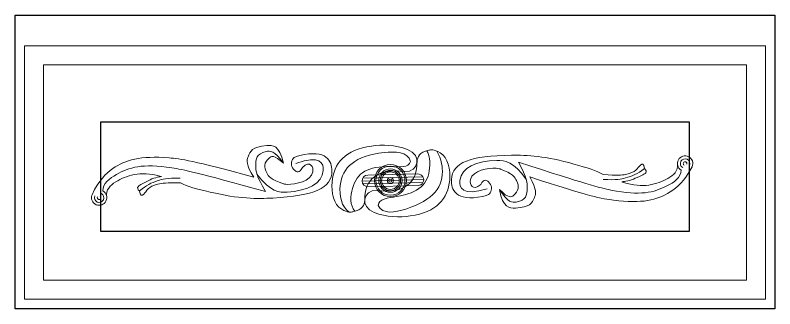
# Model space of a CAD drawing. Header units: millimetres. Extents: x -159343 to -156938, y -78749 to -77939.
# Drawn here: x -157541.8 to -157289.3, y -78260.5 to -78163 of the extents above; entities that cross this region are included whole.
import ezdxf

# ---------------------------------------------------------------- set-up
doc = ezdxf.new("R2010")
doc.units = ezdxf.units.MM
doc.header["$LTSCALE"] = 2
doc.header["$MEASUREMENT"] = 0
doc.layers.get('0').update_dxf_attribs({"linetype": 'CONTINUOUS'})
for name, color, linetype, lineweight in [('刀型线', 67, 'CONTINUOUS', 9), ('标注', 7, 'CONTINUOUS', 25), ('门框', 54, 'CONTINUOUS', 13)]:
    doc.layers.add(name, color=color, linetype=linetype, lineweight=lineweight)
doc.layers.add('图层3', color=3, linetype='CONTINUOUS')

# ---------------------------------------------------------------- blocks, each defined once
blk = doc.blocks.new('y u')
at = {"layer": '门框', "lineweight": 0}
for p, q in [((-161240.28, -79223.85, 0), (-161240.73, -79203.86, 0)), ((-161239.31, -79224.08, 0), (-161239.78, -79203.58, 0)), ((-161238.35, -79223.8, 0), (-161238.81, -79203.82, 0)), ((-161241.27, -79222.2, 0), (-161241.65, -79205.55, 0)), ((-161237.43, -79222.12, 0), (-161237.81, -79205.46, 0))]:
    blk.add_line(p, q, dxfattribs=at)
for radius in [5.32, 4.84, 3.88, 3.4, 2.92, 0.999, 0.518]:
    blk.add_circle((-161239.44, -79214.64, 0), radius, dxfattribs=at)
for centre, radius, start, end in [((-161245.1, -79116.66, 0), 2.54, 65.8357, 328.6215), ((-161245.1, -79116.66, 0), 1.58, 65.8357, 328.6215), ((-161245.1, -79116.66, 0), 0.617, 65.8357, 328.6215), ((-161239.73, -79205.5, 0), 1.92, 1.3043, 181.3043), ((-161239.35, -79222.16, 0), 1.92, 181.3043, 1.3043), ((-161233.78, -79311.49, 0), 2.54, 248.4443, 151.2301), ((-161233.78, -79311.49, 0), 1.58, 248.4443, 151.2301), ((-161233.78, -79311.49, 0), 0.617, 248.4443, 151.2301)]:
    blk.add_arc(centre, radius, start, end, dxfattribs=at)
for points, knots in [([(-161244.06, -79114.35, 0), (-161239.25, -79116.9, 0), (-161233.5, -79123.46, 0), (-161231.36, -79132.65, 0), (-161234.19, -79148.46, 0), (-161240.67, -79168.31, 0)], [0.139057, 0.139057, 0.139057, 0.139057, 8.928123, 24.940847, 30.969507, 30.969507, 30.969507, 30.969507]), ([(-161242.93, -79117.98, 0), (-161240.4, -79118.03, 0), (-161236.1, -79124.71, 0), (-161233.92, -79133.1, 0), (-161238.24, -79149.52, 0), (-161245.57, -79172.03, 0)], [0.139057, 0.139057, 0.139057, 0.139057, 8.928123, 24.940847, 30.969507, 30.969507, 30.969507, 30.969507]), ([(-161245.16, -79119.2, 0), (-161242.46, -79118.94, 0), (-161238.97, -79123.3, 0), (-161236.69, -79130.94, 0), (-161239.03, -79137.71, 0), (-161239.03, -79137.71, 0)], [0.139057, 0.139057, 0.139057, 0.139057, 8.928123, 24.940847, 25.61626, 25.61626, 25.61626, 25.61626]), ([(-161243.47, -79130.21, 0), (-161245.35, -79130.33, 0), (-161244.6, -79132.2, 0), (-161241.49, -79133.26, 0), (-161241.16, -79139.31, 0), (-161241.45, -79143.88, 0)], [0.139057, 0.139057, 0.139057, 0.139057, 8.928123, 24.940847, 30.969507, 30.969507, 30.969507, 30.969507]), ([(-161243.47, -79130.21, 0), (-161242.27, -79128.82, 0), (-161240.64, -79132.29, 0), (-161239.21, -79135.26, 0), (-161239.07, -79137.7, 0), (-161239.03, -79137.71, 0)], [0.139057, 0.139057, 0.139057, 0.139057, 8.928123, 24.940847, 30.969507, 30.969507, 30.969507, 30.969507]), ([(-161243.47, -79130.21, 0), (-161241.63, -79132.61, 0), (-161240.68, -79134.9, 0), (-161239.56, -79139.35, 0), (-161239.85, -79143.91, 0)], [13.538152, 13.538152, 13.538152, 13.538152, 24.940847, 30.969507, 30.969507, 30.969507, 30.969507]), ([(-161234.2, -79183.96, 0), (-161232.34, -79192.99, 0), (-161244.32, -79197.37, 0), (-161248.57, -79185.82, 0), (-161247.66, -79162.96, 0), (-161244.92, -79153.62, 0)], [0.139057, 0.139057, 0.139057, 0.139057, 8.928123, 24.940847, 30.969507, 30.969507, 30.969507, 30.969507]), ([(-161240.67, -79168.31, 0), (-161236.28, -79165.83, 0), (-161232.55, -79167.16, 0), (-161230.11, -79168.48, 0), (-161230.31, -79177.39, 0), (-161236.46, -79178.38, 0)], [0.139057, 0.139057, 0.139057, 0.139057, 8.928123, 24.940847, 30.969507, 30.969507, 30.969507, 30.969507]), ([(-161236.74, -79182.51, 0), (-161234.15, -79190.82, 0), (-161242.58, -79193.63, 0), (-161246.8, -79184.29, 0), (-161245.93, -79173.73, 0), (-161239.69, -79169.44, 0)], [0.139057, 0.139057, 0.139057, 0.139057, 8.928123, 24.940847, 30.969507, 30.969507, 30.969507, 30.969507]), ([(-161245.57, -79172.03, 0), (-161240.23, -79169.14, 0), (-161235.4, -79169.01, 0), (-161232.3, -79169.72, 0), (-161232.04, -79175.63, 0), (-161236.46, -79178.38, 0)], [0.139057, 0.139057, 0.139057, 0.139057, 8.928123, 24.940847, 30.969507, 30.969507, 30.969507, 30.969507]), ([(-161243.28, -79178.07, 0), (-161241.79, -79174.02, 0), (-161238.24, -79171.67, 0), (-161235.49, -79172.03, 0), (-161233.38, -79175.29, 0), (-161236.46, -79178.38, 0)], [0.139057, 0.139057, 0.139057, 0.139057, 8.928123, 24.940847, 30.969507, 30.969507, 30.969507, 30.969507]), ([(-161238.17, -79184.63, 0), (-161235.81, -79187.39, 0), (-161242.41, -79190.24, 0), (-161244.03, -79179.96, 0), (-161243.28, -79178.07, 0), (-161243.28, -79178.07, 0)], [0.139057, 0.139057, 0.139057, 0.139057, 8.928123, 24.940847, 30.969507, 30.969507, 30.969507, 30.969507]), ([(-161238.17, -79184.63, 0), (-161240.14, -79183.49, 0), (-161238.62, -79181.02, 0), (-161236.06, -79180.71, 0), (-161234.58, -79182.06, 0), (-161234.2, -79183.96, 0)], [0.139057, 0.139057, 0.139057, 0.139057, 8.928123, 24.940847, 30.969507, 30.969507, 30.969507, 30.969507]), ([(-161248.7, -79198.12, 0), (-161247.09, -79195.4, 0), (-161235.94, -79193.28, 0), (-161227.12, -79200.91, 0), (-161227.25, -79215.99, 0), (-161228.87, -79220.02, 0)], [0, 0, 0, 0, 8.928123, 24.940847, 31.492638, 31.492638, 31.492638, 31.492638]), ([(-161248.7, -79198.12, 0), (-161249.84, -79200.33, 0), (-161248.47, -79208.83, 0), (-161242.45, -79202.12, 0), (-161235.33, -79211.91, 0), (-161236.18, -79218.79, 0)], [7.185695, 7.185695, 7.185695, 7.185695, 8.928123, 24.940847, 31.492638, 31.492638, 31.492638, 31.492638]), ([(-161249.21, -79199.22, 0), (-161247.6, -79198.17, 0), (-161239.08, -79195.75, 0), (-161231.18, -79201.57, 0), (-161228.06, -79217.32, 0), (-161231.2, -79218.7, 0)], [3.745005, 3.745005, 3.745005, 3.745005, 8.928123, 24.940847, 30.969507, 30.969507, 30.969507, 30.969507]), ([(-161249.38, -79202.5, 0), (-161247.74, -79201.61, 0), (-161239.16, -79201, 0), (-161234.47, -79206.21, 0), (-161233.4, -79218.68, 0), (-161231.2, -79218.7, 0)], [3.553756, 3.553756, 3.553756, 3.553756, 8.928123, 24.940847, 30.775829, 30.775829, 30.775829, 30.775829]), ([(-161242.45, -79210.19, 0), (-161242.45, -79210.19, 0), (-161242.13, -79205.32, 0), (-161247.76, -79203.98, 0), (-161249.75, -79208.95, 0)], [8.580392, 8.580392, 8.580392, 8.580392, 8.928123, 19.275348, 19.275348, 19.275348, 19.275348]), ([(-161229.93, -79230.85, 0), (-161231.53, -79233.58, 0), (-161242.68, -79235.7, 0), (-161251.5, -79228.06, 0), (-161251.38, -79212.99, 0), (-161249.75, -79208.95, 0)], [0, 0, 0, 0, 8.928123, 24.940847, 31.492638, 31.492638, 31.492638, 31.492638]), ([(-161229.01, -79228.33, 0), (-161230.66, -79230.96, 0), (-161241.72, -79233.02, 0), (-161249.19, -79224.78, 0), (-161249.13, -79208.73, 0), (-161245.78, -79208, 0)], [0.139057, 0.139057, 0.139057, 0.139057, 8.928123, 24.940847, 30.969507, 30.969507, 30.969507, 30.969507]), ([(-161229.27, -79226.42, 0), (-161231.19, -79228.2, 0), (-161241.21, -79227.4, 0), (-161245.04, -79220.89, 0), (-161243.62, -79208.45, 0), (-161245.78, -79208, 0)], [1.418718, 1.418718, 1.418718, 1.418718, 8.928123, 24.940847, 30.775829, 30.775829, 30.775829, 30.775829]), ([(-161229.93, -79230.85, 0), (-161228.79, -79228.65, 0), (-161230.16, -79220.14, 0), (-161236.18, -79226.86, 0), (-161243.3, -79217.07, 0), (-161242.45, -79210.19, 0)], [7.185695, 7.185695, 7.185695, 7.185695, 8.928123, 24.940847, 31.492638, 31.492638, 31.492638, 31.492638]), ([(-161236.18, -79218.79, 0), (-161236.18, -79218.79, 0), (-161236.5, -79223.65, 0), (-161230.87, -79224.99, 0), (-161228.87, -79220.02, 0)], [8.580392, 8.580392, 8.580392, 8.580392, 8.928123, 19.275348, 19.275348, 19.275348, 19.275348]), ([(-161247.73, -79244.76, 0), (-161250, -79235.82, 0), (-161238.24, -79230.9, 0), (-161233.46, -79242.24, 0), (-161233.34, -79265.13, 0), (-161235.65, -79274.57, 0)], [0.139057, 0.139057, 0.139057, 0.139057, 8.928123, 24.940847, 30.969507, 30.969507, 30.969507, 30.969507]), ([(-161245.13, -79246.09, 0), (-161248.1, -79237.91, 0), (-161239.81, -79234.72, 0), (-161235.17, -79243.86, 0), (-161235.55, -79254.44, 0), (-161241.59, -79259.01, 0)], [0.139057, 0.139057, 0.139057, 0.139057, 8.928123, 24.940847, 30.969507, 30.969507, 30.969507, 30.969507]), ([(-161243.8, -79243.91, 0), (-161246.28, -79241.26, 0), (-161239.82, -79238.11, 0), (-161237.74, -79248.31, 0), (-161238.4, -79250.23, 0), (-161238.4, -79250.23, 0)], [0.139057, 0.139057, 0.139057, 0.139057, 8.928123, 24.940847, 30.969507, 30.969507, 30.969507, 30.969507]), ([(-161243.8, -79243.91, 0), (-161241.78, -79244.96, 0), (-161243.19, -79247.5, 0), (-161245.73, -79247.92, 0), (-161247.28, -79246.64, 0), (-161247.73, -79244.76, 0)], [0.139057, 0.139057, 0.139057, 0.139057, 8.928123, 24.940847, 30.969507, 30.969507, 30.969507, 30.969507]), ([(-161240.56, -79260.1, 0), (-161244.83, -79262.78, 0), (-161248.62, -79261.62, 0), (-161251.12, -79260.41, 0), (-161251.32, -79251.5, 0), (-161245.22, -79250.23, 0)], [0.139057, 0.139057, 0.139057, 0.139057, 8.928123, 24.940847, 30.969507, 30.969507, 30.969507, 30.969507]), ([(-161235.84, -79256.15, 0), (-161241.04, -79259.28, 0), (-161245.86, -79259.64, 0), (-161248.98, -79259.07, 0), (-161249.51, -79253.17, 0), (-161245.22, -79250.23, 0)], [0.139057, 0.139057, 0.139057, 0.139057, 8.928123, 24.940847, 30.969507, 30.969507, 30.969507, 30.969507]), ([(-161238.4, -79250.23, 0), (-161239.7, -79254.34, 0), (-161243.14, -79256.86, 0), (-161245.9, -79256.61, 0), (-161248.16, -79253.45, 0), (-161245.22, -79250.23, 0)], [0.139057, 0.139057, 0.139057, 0.139057, 8.928123, 24.940847, 30.969507, 30.969507, 30.969507, 30.969507]), ([(-161236.01, -79310.27, 0), (-161238.54, -79310.33, 0), (-161243.14, -79303.86, 0), (-161245.7, -79295.58, 0), (-161242.14, -79278.98, 0), (-161235.84, -79256.15, 0)], [0.139057, 0.139057, 0.139057, 0.139057, 8.928123, 24.940847, 30.969507, 30.969507, 30.969507, 30.969507]), ([(-161234.72, -79313.85, 0), (-161239.64, -79311.52, 0), (-161245.68, -79305.23, 0), (-161248.24, -79296.14, 0), (-161246.13, -79280.22, 0), (-161240.56, -79260.1, 0)], [0.139057, 0.139057, 0.139057, 0.139057, 8.928123, 24.940847, 30.969507, 30.969507, 30.969507, 30.969507]), ([(-161236.03, -79298.03, 0), (-161237.98, -79295.72, 0), (-161239.03, -79293.47, 0), (-161240.36, -79289.08, 0), (-161240.27, -79284.51, 0)], [13.538152, 13.538152, 13.538152, 13.538152, 24.940847, 30.969507, 30.969507, 30.969507, 30.969507]), ([(-161236.03, -79298.03, 0), (-161234.16, -79297.83, 0), (-161234.99, -79296, 0), (-161238.15, -79295.08, 0), (-161238.75, -79289.04, 0), (-161238.67, -79284.47, 0)], [0.139057, 0.139057, 0.139057, 0.139057, 8.928123, 24.940847, 30.969507, 30.969507, 30.969507, 30.969507]), ([(-161233.84, -79308.95, 0), (-161236.53, -79309.34, 0), (-161240.21, -79305.14, 0), (-161242.83, -79297.61, 0), (-161240.8, -79290.74, 0), (-161240.8, -79290.74, 0)], [0.139057, 0.139057, 0.139057, 0.139057, 8.928123, 24.940847, 25.61626, 25.61626, 25.61626, 25.61626]), ([(-161236.03, -79298.03, 0), (-161237.16, -79299.47, 0), (-161238.95, -79296.09, 0), (-161240.51, -79293.18, 0), (-161240.77, -79290.75, 0), (-161240.8, -79290.74, 0)], [0.139057, 0.139057, 0.139057, 0.139057, 8.928123, 24.940847, 30.969507, 30.969507, 30.969507, 30.969507])]:
    blk.add_open_spline(points, degree=3, knots=knots, dxfattribs=at)
for points in [[(-161241.45, -79143.88, 0), (-161242.67, -79146.1, 0), (-161243.78, -79149.21, 0), (-161244.92, -79153.62, 0)], [(-161238.67, -79284.47, 0), (-161237.56, -79282.2, 0), (-161236.58, -79279.04, 0), (-161235.65, -79274.57, 0)]]:
    blk.add_open_spline(points, degree=3, dxfattribs=at)

msp = doc.modelspace()

# ---------------------------------------------------------------- linework, layer by layer
at = {"color": 0}
for p, q in [((-157541.82, -78260.46), (-157541.82, -78163.02)), ((-157289.28, -78163.02), (-157289.28, -78260.46)), ((-157513.34, -78234.86), (-157513.34, -78198.4)), ((-157317.76, -78198.4), (-157317.76, -78234.86)), ((-157317.76, -78234.86), (-157513.34, -78234.86)), ((-157289.28, -78260.46), (-157541.82, -78260.46))]:
    msp.add_line(p, q, dxfattribs=at)
at = {"layer": '刀型线', "color": 0}
for p, q in [((-157538.67, -78257.31), (-157538.67, -78173.15)), ((-157538.67, -78173.15), (-157292.43, -78173.15)), ((-157292.43, -78173.15), (-157292.43, -78257.31)), ((-157532.37, -78251.01), (-157532.37, -78179.45)), ((-157532.37, -78179.45), (-157298.73, -78179.45)), ((-157298.73, -78179.45), (-157298.73, -78251.01)), ((-157298.73, -78251.01), (-157532.37, -78251.01)), ((-157292.43, -78257.31), (-157538.67, -78257.31))]:
    msp.add_line(p, q, dxfattribs=at)
at = {"layer": '图层3', "color": 0}
msp.add_line((-157513.34, -78198.4), (-157317.76, -78198.4), dxfattribs=at)
at = {"layer": '标注', "color": 0}
msp.add_line((-157541.82, -78163.02), (-157289.28, -78163.02), dxfattribs=at)

# ---------------------------------------------------------------- block references
at = {"layer": '标注', "color": 0, "rotation": 270}
msp.add_blockref('y u', (-78202.43, -239457.36, 0), dxfattribs=at)

doc.saveas('drawing.dxf')
